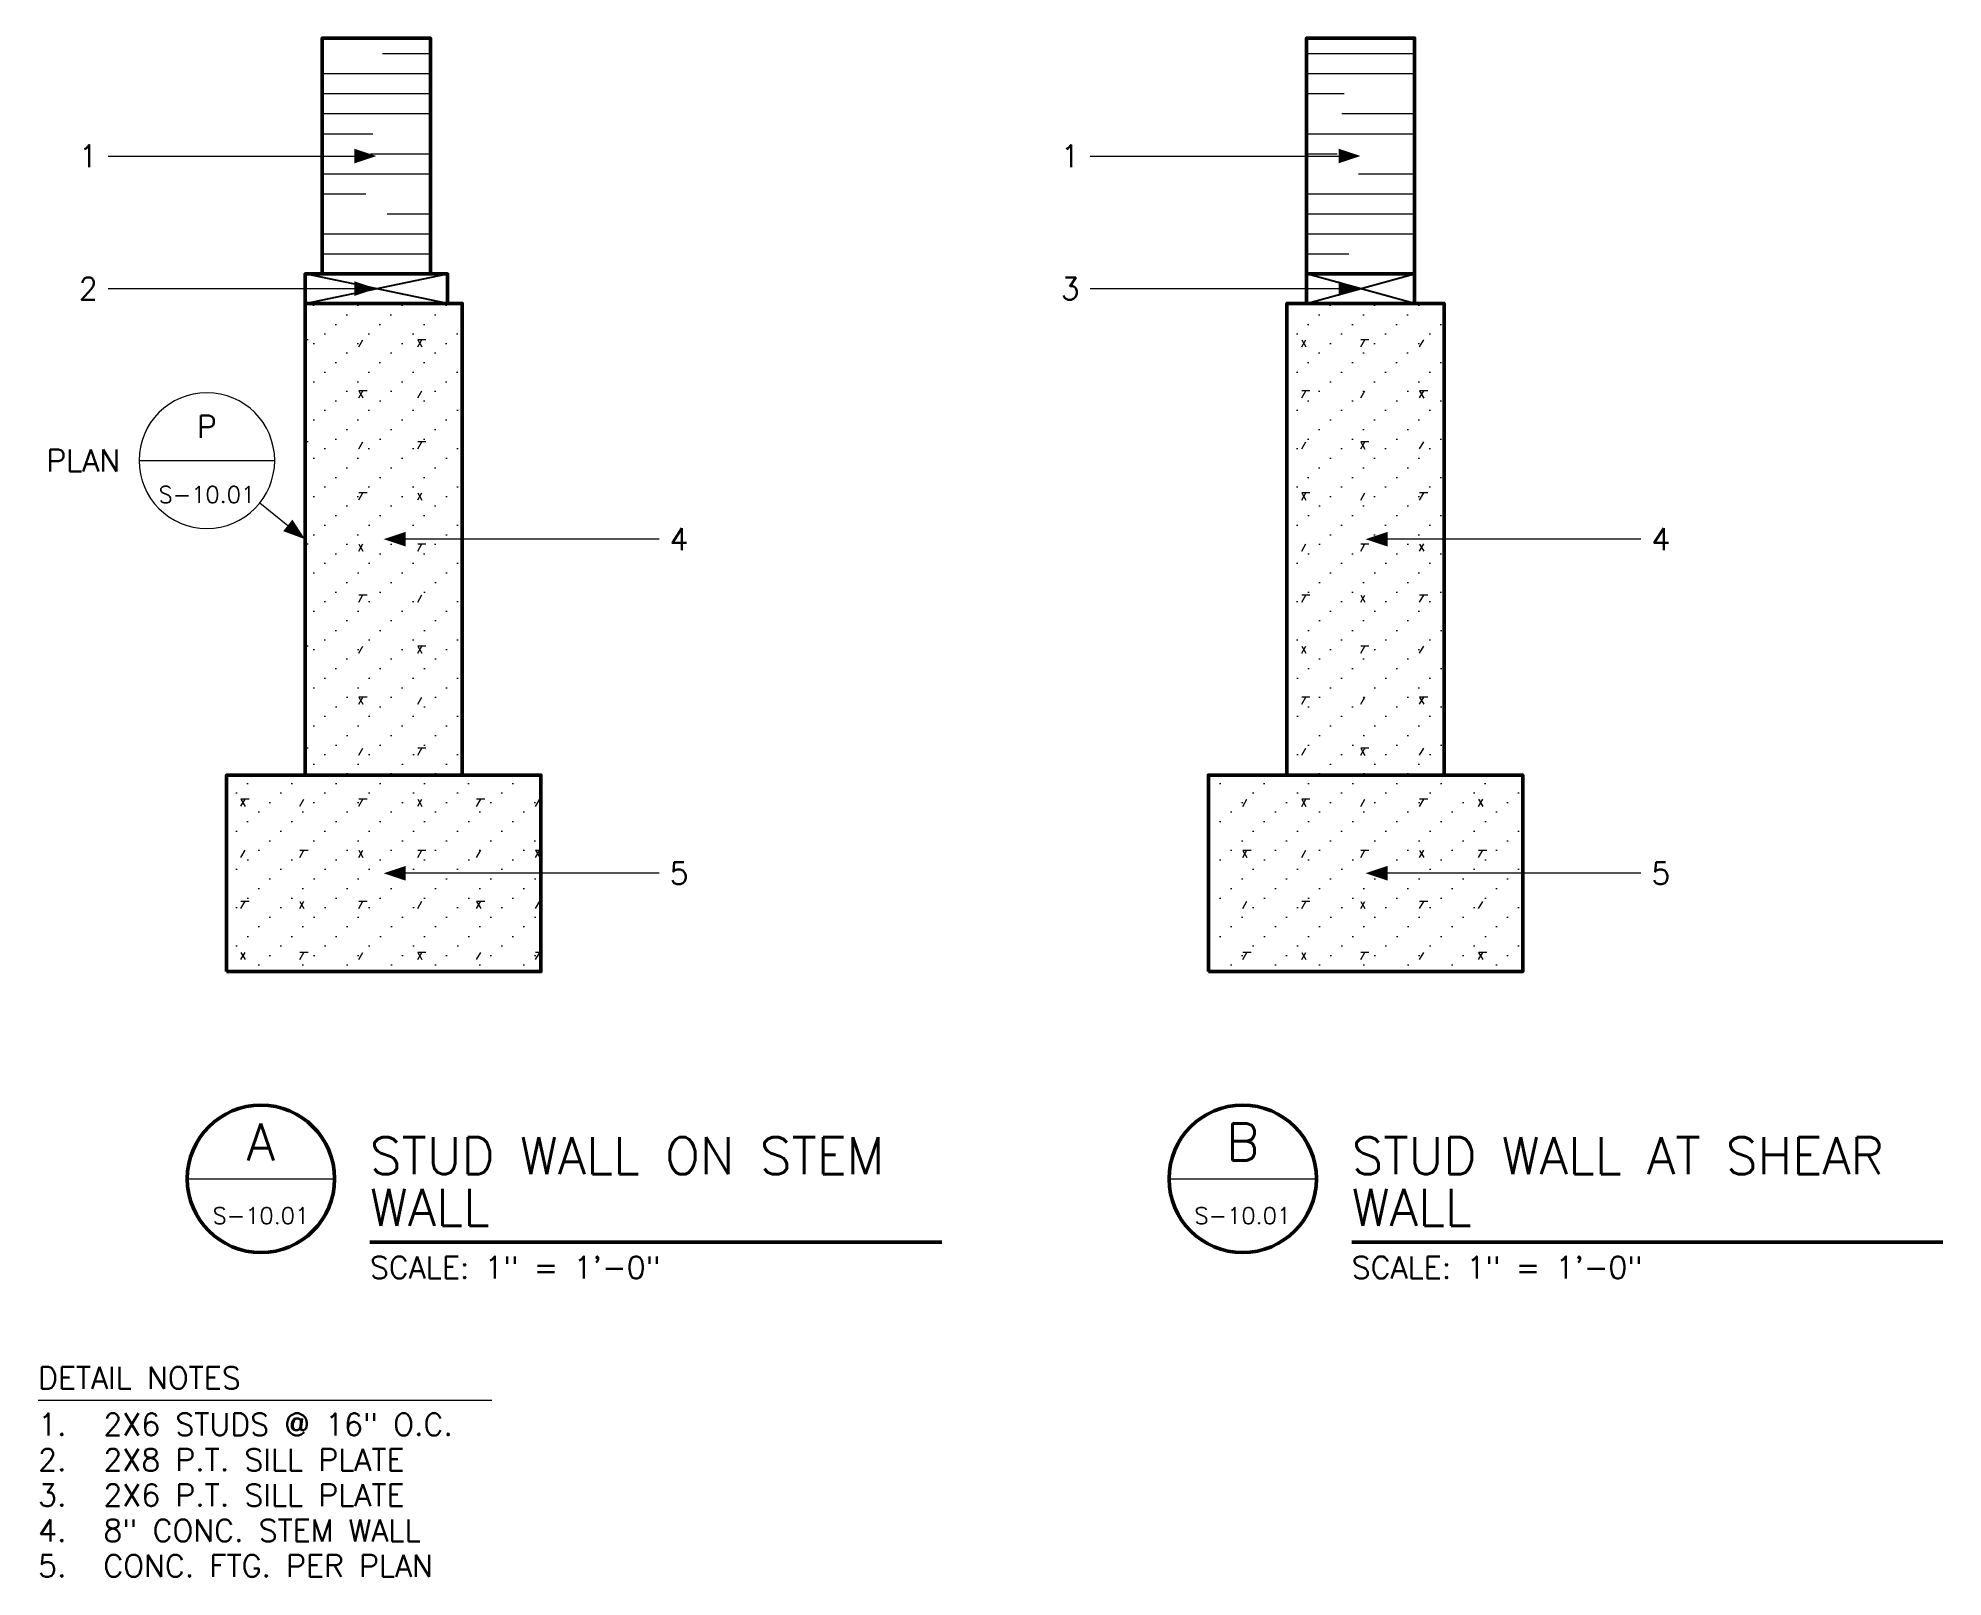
# Model space of a CAD drawing. Header units: inches. Extents: x 0 to 97, y 0 to 78.3.
import ezdxf
from ezdxf.enums import TextEntityAlignment as Align

# ---------------------------------------------------------------- set-up
doc = ezdxf.new("R2010")
doc.units = ezdxf.units.IN
doc.header["$MEASUREMENT"] = 0
for name, color, linetype, lineweight in [('S-ANNO-NOTE', 7, 'CONTINUOUS', 18), ('S-ANNO-TTLB', 7, 'CONTINUOUS', 50), ('S-DETL-BYND', 7, 'CONTINUOUS', 25), ('S-DETL-CUT', 7, 'CONTINUOUS', 50), ('S-DETL-PATT', 7, 'CONTINUOUS', 9)]:
    doc.layers.add(name, color=color, linetype=linetype, lineweight=lineweight)
doc.styles.add('KERF', font='romans.shx')
pattern_1 = [(0, (0, 0), (1.1244, 0.9732), [0, -2.25]), (0, (0.564, 0.48), (1.1244, 0.9732), [0, -2.25]), (60, (1.32, 0.24), (3, 2.598), [0.42, -5.58]), (180, (1.74, 0.6), (3, 2.598), [0.42, -5.58]), (300, (1.32, 0.6), (3, 2.598), [0.42, -5.58])]
pattern_2 = [(0, (0, 0), (4.92, 1.02), [19.2, -4.8, 9.6, -6])]

msp = doc.modelspace()

# ---------------------------------------------------------------- hatches: boundary and pattern name
at = {"layer": 'S-ANNO-NOTE', "lineweight": 50}
for points in [[(17.215714, 72.3075), (16.090714, 72.6825), (16.090714, 71.9325)], [(67.319286, 72.3075), (66.194286, 72.6825), (66.194286, 71.9325)], [(17.215714, 65.5575), (16.090714, 65.9325), (16.090714, 65.1825)], [(67.319286, 65.5575), (66.194286, 65.9325), (66.194286, 65.1825)], [(13.590714, 52.8075), (12.946498, 53.803108), (12.477976, 53.217456)], [(17.590714, 52.8075), (18.715714, 52.4325), (18.715714, 53.1825)], [(67.569286, 52.8075), (68.694286, 52.4325), (68.694286, 53.1825)], [(17.590714, 35.8075), (18.715714, 35.4325), (18.715714, 36.1825)], [(67.569286, 35.8075), (68.694286, 35.4325), (68.694286, 36.1825)]]:
    msp.add_hatch(color=256, dxfattribs=at).paths.add_polyline_path(points)
at = {"layer": 'S-DETL-PATT', "lineweight": 9}
h = msp.add_hatch(dxfattribs=at)
h.set_pattern_fill('KERF-GRAIN', color=256, angle=90, style=0)
h.set_pattern_definition(pattern_2)
h.paths.add_polyline_path([(14.465714, 66.3075), (19.965714, 66.3075), (19.965714, 78.3075), (14.465714, 78.3075)])
h = msp.add_hatch(dxfattribs=at)
h.set_pattern_fill('KERF-GRAIN', color=256, angle=90, style=0)
h.set_pattern_definition(pattern_2)
h.paths.add_polyline_path([(64.569286, 66.3075), (70.069286, 66.3075), (70.069286, 78.3075), (64.569286, 78.3075)])
h = msp.add_hatch(dxfattribs=at)
h.set_pattern_fill('KERF-CONC', color=256, style=0)
h.set_pattern_definition(pattern_1)
h.paths.add_polyline_path([(13.590714, 40.8075), (21.590714, 40.8075), (21.590714, 64.8075), (13.590714, 64.8075)])
h = msp.add_hatch(dxfattribs=at)
h.set_pattern_fill('KERF-CONC', color=256, style=0)
h.set_pattern_definition(pattern_1)
h.paths.add_polyline_path([(63.569286, 40.8075), (71.569286, 40.8075), (71.569286, 64.8075), (63.569286, 64.8075)])
h = msp.add_hatch(dxfattribs=at)
h.set_pattern_fill('KERF-CONC', color=256, style=0)
h.set_pattern_definition(pattern_1)
h.paths.add_polyline_path([(9.590714, 30.8075), (25.590714, 30.8075), (25.590714, 40.8075), (9.590714, 40.8075)])
h = msp.add_hatch(dxfattribs=at)
h.set_pattern_fill('KERF-CONC', color=256, style=0)
h.set_pattern_definition(pattern_1)
h.paths.add_polyline_path([(59.569286, 30.8075), (75.569286, 30.8075), (75.569286, 40.8075), (59.569286, 40.8075)])

# ---------------------------------------------------------------- linework, layer by layer
at = {"layer": 'S-ANNO-NOTE', "lineweight": 18}
for points in [[(3.570714, 72.3075), (5.070714, 72.3075), (16.090714, 72.3075)], [(53.549286, 72.3075), (55.049286, 72.3075), (66.194286, 72.3075)], [(3.570714, 65.5575), (5.070714, 65.5575), (16.090714, 65.5575)], [(53.549286, 65.5575), (55.049286, 65.5575), (66.194286, 65.5575)], [(5.138571, 56.8075), (12.042857, 56.8075)], [(11.286385, 54.650963), (12.712237, 53.510282)], [(31.610714, 52.8075), (30.110714, 52.8075), (18.715714, 52.8075)], [(81.589286, 52.8075), (80.089286, 52.8075), (68.694286, 52.8075)], [(31.610714, 35.8075), (30.110714, 35.8075), (18.715714, 35.8075)], [(81.589286, 35.8075), (80.089286, 35.8075), (68.694286, 35.8075)], [(7.590714, 20.2575), (15.090714, 20.2575)], [(57.569286, 20.2575), (65.069286, 20.2575)], [(0, 9), (23.089286, 9)]]:
    msp.add_lwpolyline(points, dxfattribs=at)
msp.add_lwpolyline([(5.138571, 56.8075, 1), (12.042857, 56.8075, 1)], format="xyb", close=True, dxfattribs=at)
at = {"layer": 'S-ANNO-TTLB', "lineweight": 50}
for points in [[(7.590714, 20.2575, 1), (15.090714, 20.2575, 1)], [(57.569286, 20.2575, 1), (65.069286, 20.2575, 1)]]:
    msp.add_lwpolyline(points, format="xyb", close=True, dxfattribs=at)
for points in [[(16.890714, 17.0325), (45.997857, 17.0325)], [(66.869286, 17.0325), (96.958571, 17.0325)]]:
    msp.add_lwpolyline(points, dxfattribs=at)
at = {"layer": 'S-DETL-BYND', "lineweight": 25}
for points in [[(13.590714, 64.8075), (20.840714, 66.3075)], [(20.840714, 64.8075), (13.590714, 66.3075)], [(64.569286, 64.8075), (70.069286, 66.3075)], [(70.069286, 64.8075), (64.569286, 66.3075)]]:
    msp.add_lwpolyline(points, dxfattribs=at)
at = {"layer": 'S-DETL-CUT', "lineweight": 50}
for points in [[(19.965714, 66.3075), (19.965714, 78.3075), (14.465714, 78.3075), (14.465714, 66.3075)], [(70.069286, 66.3075), (70.069286, 78.3075), (64.569286, 78.3075), (64.569286, 66.3075)], [(20.840714, 64.8075), (20.840714, 66.3075), (13.590714, 66.3075), (13.590714, 64.8075)], [(70.069286, 64.8075), (70.069286, 66.3075), (64.569286, 66.3075), (64.569286, 64.8075)], [(21.590714, 40.8075), (21.590714, 64.8075), (13.590714, 64.8075), (13.590714, 40.8075)], [(71.569286, 40.8075), (71.569286, 64.8075), (63.569286, 64.8075), (63.569286, 40.8075)]]:
    msp.add_lwpolyline(points, dxfattribs=at)
for points in [[(9.590714, 30.8075), (25.590714, 30.8075), (25.590714, 40.8075), (9.590714, 40.8075)], [(59.569286, 30.8075), (75.569286, 30.8075), (75.569286, 40.8075), (59.569286, 40.8075)]]:
    msp.add_lwpolyline(points, close=True, dxfattribs=at)

# ---------------------------------------------------------------- texts
at = {"layer": 'S-ANNO-NOTE', "lineweight": 18, "style": 'KERF'}
for s, height, p in [('1', 1.125, (2.555, 72.3075)), ('1', 1.125, (52.533571, 72.3075)), ('2', 1.125, (2.555, 65.5575)), ('3', 1.125, (52.533571, 65.5575)), ('P', 1.125, (8.590714, 58.533571)), ('S-10.01', 0.84375, (8.590714, 55.081429)), ('4', 1.125, (32.626429, 52.8075)), ('4', 1.125, (82.605, 52.8075)), ('5', 1.125, (32.626429, 35.8075)), ('5', 1.125, (82.605, 35.8075))]:
    msp.add_text(s, height=height, dxfattribs=at).set_placement(p, align=Align.MIDDLE_CENTER)
msp.add_text('PLAN', height=1.125, dxfattribs=at).set_placement((4.178571, 56.8075), align=Align.MIDDLE_RIGHT)
for s, p in [('DETAIL NOTES', (0, 9.5625)), ('1.', (0, 7.2)), ('2X6 STUDS @ 16" O.C.', (3.321429, 7.2)), ('2.', (0, 5.4)), ('2X8 P.T. SILL PLATE', (3.321429, 5.4)), ('3.', (0, 3.6)), ('2X6 P.T. SILL PLATE', (3.321429, 3.6)), ('4.', (0, 1.8)), ('8" CONC. STEM WALL', (3.321429, 1.8)), ('5.', (0, 0)), ('CONC. FTG. PER PLAN', (3.321429, 0))]:
    msp.add_text(s, height=1.125, dxfattribs=at).set_placement(p)
at = {"layer": 'S-ANNO-TTLB', "lineweight": 50, "style": 'KERF'}
for s, p in [('A', (11.340714, 22.1325)), ('B', (61.319286, 22.1325))]:
    msp.add_text(s, height=1.875, dxfattribs=at).set_placement(p, align=Align.MIDDLE_CENTER)
for s, p in [('STUD WALL ON STEM', (16.890714, 20.4975)), ('STUD WALL AT SHEAR', (66.869286, 20.4975)), ('WALL', (16.890714, 17.8725)), ('WALL', (66.869286, 17.8725))]:
    msp.add_text(s, height=1.875, dxfattribs=at).set_placement(p)
at = {"layer": 'S-ANNO-TTLB', "lineweight": 18, "style": 'KERF'}
for p in [(11.340714, 18.3825), (61.319286, 18.3825)]:
    msp.add_text('S-10.01', height=0.84375, dxfattribs=at).set_placement(p, align=Align.MIDDLE_CENTER)
for p in [(16.890714, 15.1875), (66.869286, 15.1875)]:
    msp.add_text('SCALE: 1" = 1\'-0"', height=1.125, dxfattribs=at).set_placement(p)

doc.saveas('drawing.dxf')
